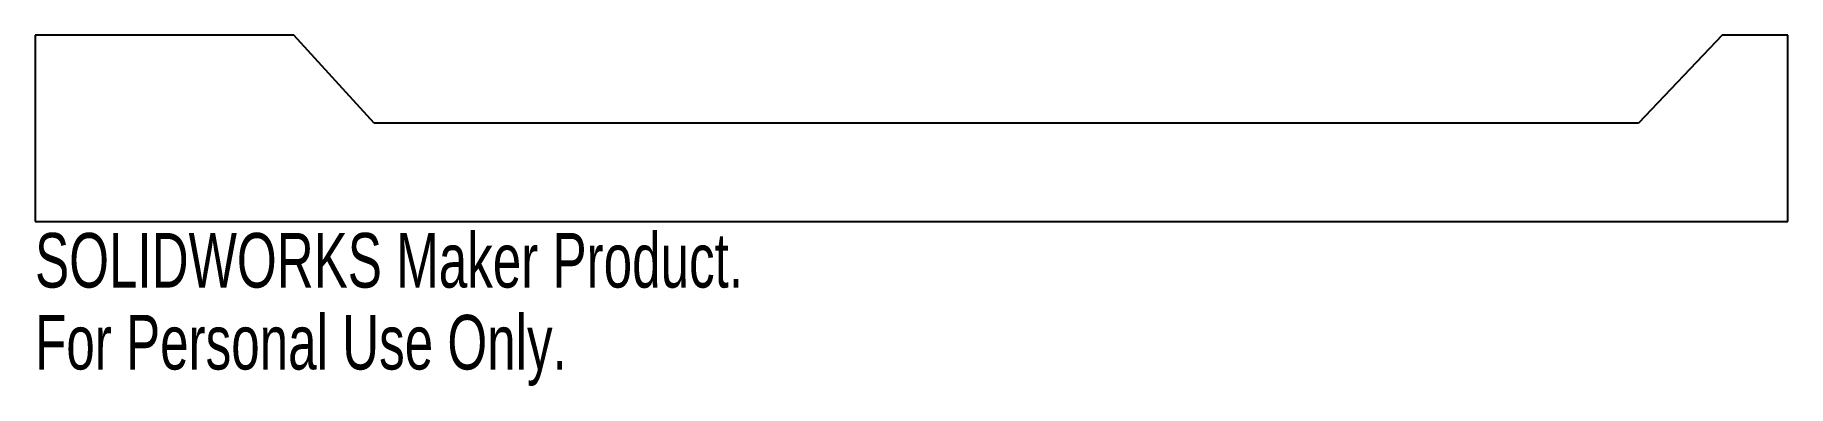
# Model space of a CAD drawing. Header units: millimetres. Extents: x 0 to 155, y -15 to 16.
import ezdxf

# ---------------------------------------------------------------- set-up
doc = ezdxf.new("R2010")
doc.units = ezdxf.units.MM
doc.styles.add('SLDTEXTSTYLE0', font='TXT', dxfattribs={"width": 0.7})

msp = doc.modelspace()

# ---------------------------------------------------------------- linework, layer by layer
at = {"color": 7, "linetype": 'Continuous', "lineweight": 25}
for p, q in [((0, 16.5), (0, 0)), ((22.88, 16.5), (0, 16.5)), ((30, 8.7), (22.88, 16.5)), ((149.17, 16.5), (141.78, 8.7)), ((155, 16.5), (149.17, 16.5)), ((155, 0), (155, 16.5)), ((141.78, 8.7), (30, 8.7)), ((0, 0), (155, 0))]:
    msp.add_line(p, q, dxfattribs=at)

# ---------------------------------------------------------------- texts
at = {"color": 7, "linetype": 'Continuous', "char_height": 4.8336, "attachment_point": 1, "style": 'SLDTEXTSTYLE0'}
for s, insert in [('SOLIDWORKS Maker Product.', (0, -1.02)), ('For Personal Use Only.', (0, -8.27))]:
    msp.add_mtext(s, dxfattribs=dict(at, insert=insert))

doc.saveas('drawing.dxf')
